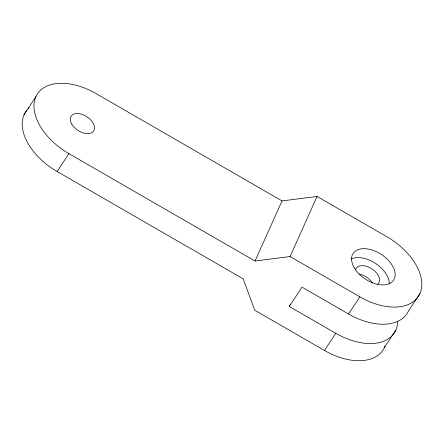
<?xml version="1.0" encoding="UTF-8"?>
<svg xmlns="http://www.w3.org/2000/svg" width="444" height="444" viewBox="0 0 444 444"><rect width="100%" height="100%" fill="white"/><g stroke="black" fill="none" stroke-linecap="round" stroke-linejoin="round"><path stroke-width="0.67" d="M24.109 114.608L35.897 96.725A53.879 32.684 33.4 0 0 68.92 153.63L255.017 261.022L282.029 200.916L317.083 196.459L386.868 236.73A53.879 32.684 33.4 0 1 419.891 293.628L408.574 310.794A53.879 32.684 33.4 0 1 348.54 314.002L302.014 287.151L289.283 306.465L335.808 333.311A53.879 32.684 33.4 0 0 397.752 321.412M255.017 261.022L290.071 256.56L317.083 196.459M289.283 306.465L290.137 304.567M385.026 346.048A53.879 32.684 33.4 0 1 324.492 350.477L254.706 310.206L243.229 278.899L57.132 171.512L68.92 153.63M324.492 350.477L335.808 333.311M348.54 314.002L359.856 296.836A53.879 32.684 33.4 0 0 419.891 293.628M384.521 347.275L395.843 330.108M282.029 200.916L95.932 93.523A53.879 32.684 33.4 0 0 35.897 96.725M290.071 256.56L359.856 296.836M57.132 171.512A53.879 32.684 33.4 0 1 26.884 110.129M28.222 108.652A53.879 32.684 33.4 0 1 29.193 107.742M359.157 274.087A13.47 8.17 33.4 0 1 372.338 282.856M355.5 270.046A13.47 8.17 33.4 0 1 371.6 268.664A13.47 8.17 33.4 0 1 377.833 284.149M351.065 259.057A24.248 14.708 33.4 0 1 375.352 263.303A24.248 14.708 33.4 0 1 389.266 283.894M71.811 124.142A13.47 8.17 33.4 0 0 92.785 132.001A13.47 8.17 33.4 0 0 82.678 114.58A13.47 8.17 33.4 0 0 71.811 124.142M354.262 267.799A24.248 14.708 33.4 0 0 392.013 281.951A24.248 14.708 33.4 0 0 373.815 250.594A24.248 14.708 33.4 0 0 354.262 267.799"/></g></svg>
